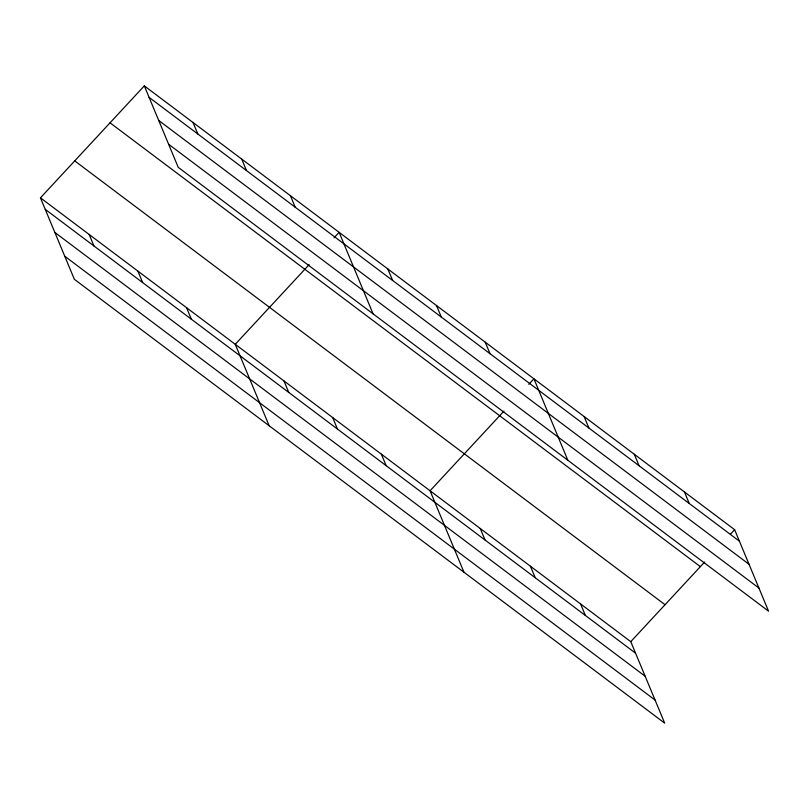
<?xml version="1.0" encoding="UTF-8"?>
<svg xmlns="http://www.w3.org/2000/svg" width="809" height="809" viewBox="0 0 809 809"><rect width="100%" height="100%" fill="white"/><g stroke="black" fill="none" stroke-linecap="round" stroke-linejoin="round"><path stroke-width="1.21" d="M40.45 197.841L630.767 641.668L664.685 723.135L74.367 279.307L40.45 197.841L144.315 85.865L734.633 529.693L768.55 611.159L178.233 167.332L144.315 85.865M309.129 264.654L235.257 344.3L269.164 425.777M333.986 237.866L339.123 232.325L373.04 313.791M503.936 411.124L430.064 490.77L463.972 572.236M528.783 384.336L533.93 378.784L567.837 460.26M630.767 641.668L704.649 562.022M730.355 534.314L734.633 529.693M149.109 97.373L739.426 541.201M158.716 120.46L749.043 564.288M168.616 144.245L758.943 588.072M110.044 122.816L700.361 566.644M74.721 160.89L665.049 604.717M45.243 209.349L635.561 653.187M54.85 232.436L645.178 676.263M64.75 256.22L655.078 700.058M684.465 491.963L689.248 503.481M634.286 454.243L639.08 465.751M584.108 416.514L588.901 428.032M485.228 342.177L490.021 353.685M580.589 603.939L585.382 615.457M436.526 305.559L441.32 317.067M530.421 566.219L535.204 577.727M387.824 268.942L392.618 280.45M480.243 528.489L485.036 540.007M290.421 195.707L295.214 207.225M381.363 454.152L386.156 465.66M241.719 159.09L246.512 170.608M332.661 417.535L337.454 429.043M193.017 122.472L197.811 133.991M283.959 380.918L288.752 392.436M186.555 307.683L191.349 319.201M137.854 271.066L142.647 282.584M89.152 234.458L93.945 245.966"/></g></svg>
